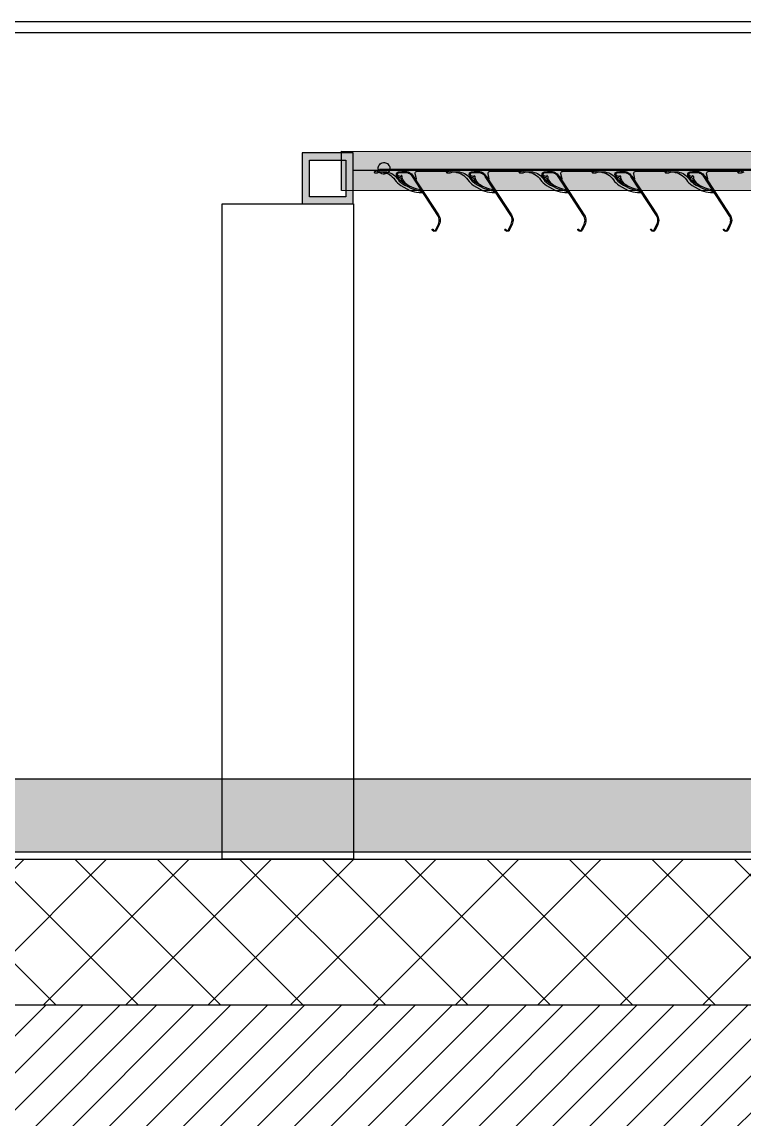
# Model space of a CAD drawing. Header units: centimetres. Extents: x -35664 to 50682, y -23001 to 23705.
# Drawn here: x 4609.2 to 4708.3, y -11614.5 to -11463.9 of the extents above; entities that cross this region are included whole.
import ezdxf

# ---------------------------------------------------------------- set-up
doc = ezdxf.new("R2010")
doc.units = ezdxf.units.CM
for name, color, linetype in [('B GÈnÈral_Hatch', 252, 'Continuous'), ('B Général', 252, 'Continuous'), ('prlm-Coupe', 252, 'Continuous')]:
    doc.layers.add(name, color=color, linetype=linetype)

# ---------------------------------------------------------------- blocks, each defined once
blk = doc.blocks.new('B 90.Groupe-130-1')
at = {"layer": 'B Général', "linetype": 'Continuous'}
for p, q in [((4663.29, -4102.1), (4663.62, -4101.98)), ((4673.53, -4101.64), (4663.6, -4101.64)), ((4663.62, -4101.98), (4664.32, -4101.98)), ((4666.12, -4102.46), (4666.06, -4102.59)), ((4666.21, -4101.98), (4667.05, -4101.96)), ((4667.05, -4102.08), (4666.21, -4102.1)), ((4671.6, -4107.95), (4668.11, -4102.61)), ((4668.22, -4102.55), (4671.69, -4107.88)), ((4668.77, -4101.87), (4672.68, -4101.87)), ((4672.9, -4102.08), (4672.9, -4101.81)), ((4673.28, -4102.1), (4673.64, -4101.98)), ((4683.54, -4101.64), (4673.59, -4101.64)), ((4673.64, -4101.98), (4674.33, -4101.98)), ((4676.11, -4102.46), (4676.07, -4102.59)), ((4676.2, -4101.98), (4677.06, -4101.96)), ((4677.06, -4102.08), (4676.2, -4102.1)), ((4681.59, -4107.95), (4678.1, -4102.61)), ((4678.23, -4102.55), (4681.7, -4107.88)), ((4678.78, -4101.87), (4682.67, -4101.87)), ((4682.89, -4102.08), (4682.89, -4101.81)), ((4683.29, -4102.1), (4683.63, -4101.98)), ((4693.53, -4101.64), (4683.61, -4101.64)), ((4683.63, -4101.98), (4684.33, -4101.98)), ((4686.12, -4102.46), (4686.06, -4102.59)), ((4686.21, -4101.98), (4687.06, -4101.96)), ((4687.06, -4102.08), (4686.21, -4102.1)), ((4691.59, -4107.95), (4688.11, -4102.61)), ((4688.22, -4102.55), (4691.69, -4107.88)), ((4688.77, -4101.87), (4692.69, -4101.87)), ((4692.9, -4102.08), (4692.9, -4101.81)), ((4693.28, -4102.1), (4693.64, -4101.98)), ((4703.54, -4101.64), (4693.6, -4101.64)), ((4693.64, -4101.98), (4694.34, -4101.98)), ((4696.11, -4102.46), (4696.05, -4102.59)), ((4696.2, -4101.98), (4697.07, -4101.96)), ((4697.07, -4102.08), (4696.2, -4102.1)), ((4701.6, -4107.95), (4698.1, -4102.61)), ((4698.23, -4102.55), (4701.7, -4107.88)), ((4698.78, -4101.87), (4702.68, -4101.87)), ((4702.89, -4102.08), (4702.89, -4101.81)), ((4703.29, -4102.1), (4703.63, -4101.98)), ((4713.54, -4101.64), (4703.61, -4101.64)), ((4703.63, -4101.98), (4704.33, -4101.98)), ((4706.13, -4102.46), (4706.06, -4102.59)), ((4706.21, -4101.98), (4707.06, -4101.96)), ((4707.06, -4102.08), (4706.21, -4102.1)), ((4711.59, -4107.95), (4708.12, -4102.61)), ((4708.22, -4102.55), (4711.69, -4107.88)), ((4708.77, -4101.87), (4712.69, -4101.87)), ((4712.88, -4102.08), (4712.88, -4101.81)), ((4712.88, -4102.08), (4712.88, -4101.81)), ((4713.26, -4102.1), (4713.62, -4101.98)), ((4723.53, -4101.64), (4713.58, -4101.64)), ((4707.74, -4103.94), (4707.52, -4103.84)), ((4669.02, -4104.79), (4669.34, -4104.79)), ((4670.8, -4109.85), (4670.93, -4109.83)), ((4671.29, -4109.91), (4671.67, -4109.13)), ((4671.79, -4109.17), (4671.41, -4109.96)), ((4680.79, -4109.85), (4680.92, -4109.83)), ((4681.28, -4109.91), (4681.66, -4109.13)), ((4681.78, -4109.17), (4681.4, -4109.96)), ((4690.8, -4109.85), (4690.93, -4109.83)), ((4691.29, -4109.91), (4691.67, -4109.13)), ((4691.8, -4109.17), (4691.42, -4109.96)), ((4700.79, -4109.85), (4700.92, -4109.83)), ((4701.28, -4109.91), (4701.66, -4109.13)), ((4701.79, -4109.17), (4701.41, -4109.96)), ((4710.78, -4109.85), (4710.91, -4109.83)), ((4711.29, -4109.91), (4711.67, -4109.13)), ((4711.78, -4109.17), (4711.42, -4109.96))]:
    blk.add_line(p, q, dxfattribs=at)
at = {"layer": 'B Général', "linetype": 'Continuous', "flags": 128}
for points in [[(4662.9, -4102.06), (4662.9, -4101.98), (4662.9, -4101.96), (4662.93, -4101.91), (4663.24, -4101.81), (4663.24, -4101.89), (4663.56, -4101.76), (4663.6, -4101.76), (4663.6, -4101.72), (4663.6, -4101.64)], [(4662.9, -4102.06), (4662.9, -4102.1), (4662.95, -4102.1), (4663.22, -4102.1), (4663.29, -4102.1)], [(4663.65, -4101.98), (4663.92, -4101.98), (4664.17, -4102.04), (4664.43, -4102.1), (4664.68, -4102.21), (4664.94, -4102.34), (4665.15, -4102.46), (4665.34, -4102.65), (4665.53, -4102.84), (4665.7, -4103.06), (4665.87, -4103.27), (4666.06, -4103.48), (4666.27, -4103.67), (4666.5, -4103.82), (4666.9, -4104.07), (4667.31, -4104.28), (4667.73, -4104.5)], [(4664.32, -4101.98), (4664.56, -4101.98), (4664.81, -4102.04), (4665.02, -4102.1), (4665.25, -4102.21), (4665.47, -4102.34), (4665.66, -4102.48), (4665.83, -4102.65), (4665.97, -4102.84), (4666.12, -4103.03), (4666.29, -4103.23), (4666.48, -4103.39), (4666.69, -4103.54), (4667.05, -4103.78), (4667.46, -4103.99), (4667.86, -4104.18), (4668.26, -4104.33), (4668.68, -4104.47), (4669.13, -4104.58), (4669.19, -4104.6), (4669.23, -4104.64), (4669.28, -4104.71), (4669.32, -4104.77), (4669.32, -4104.79), (4669.34, -4104.79), (4669.4, -4104.79), (4669.44, -4104.79), (4669.47, -4104.77), (4669.47, -4104.75), (4669.44, -4104.66), (4669.38, -4104.58), (4669.32, -4104.52), (4669.25, -4104.45), (4669.15, -4104.41), (4668.75, -4104.33), (4668.32, -4104.18), (4667.92, -4104.03), (4667.54, -4103.86), (4667.16, -4103.65), (4666.78, -4103.42), (4666.57, -4103.25), (4666.38, -4103.08), (4666.21, -4102.89), (4666.04, -4102.67), (4665.91, -4102.44)], [(4666.06, -4102.59), (4665.97, -4102.53), (4665.93, -4102.46), (4665.89, -4102.36), (4665.89, -4102.27), (4665.91, -4102.19), (4665.95, -4102.1), (4666.02, -4102.04), (4666.1, -4102), (4666.21, -4101.98)], [(4666.21, -4102.1), (4666.14, -4102.12), (4666.08, -4102.17), (4666.04, -4102.23), (4666.02, -4102.29), (4666.04, -4102.36), (4666.08, -4102.42), (4666.12, -4102.46)], [(4666.71, -4102.65), (4666.71, -4102.59), (4666.67, -4102.55), (4666.63, -4102.51), (4666.59, -4102.48), (4666.57, -4102.48), (4666.55, -4102.51), (4666.55, -4102.57), (4666.52, -4102.59), (4666.5, -4102.61), (4666.46, -4102.61), (4666.33, -4102.57), (4666.21, -4102.55), (4666.16, -4102.55), (4666.12, -4102.53), (4666.1, -4102.53), (4666.1, -4102.55), (4666.1, -4102.55), (4666.08, -4102.59), (4666.08, -4102.65), (4666.12, -4102.67), (4666.16, -4102.72), (4666.21, -4102.72), (4666.21, -4102.72), (4666.29, -4102.72), (4666.4, -4102.74), (4666.46, -4102.8), (4666.52, -4102.87), (4666.57, -4102.95), (4666.65, -4103.14), (4666.78, -4103.31), (4666.88, -4103.48)], [(4666.48, -4101.98), (4666.63, -4101.93), (4666.8, -4101.89), (4666.99, -4101.87), (4667.18, -4101.89), (4667.35, -4101.91), (4667.52, -4101.98), (4667.69, -4102.06), (4667.84, -4102.17)], [(4667.73, -4103.94), (4667.52, -4103.84), (4667.33, -4103.69), (4667.16, -4103.54), (4666.99, -4103.35), (4666.86, -4103.16), (4666.8, -4103.03), (4666.74, -4102.91), (4666.71, -4102.78), (4666.71, -4102.65)], [(4667.05, -4101.96), (4667.24, -4101.96), (4667.43, -4101.98), (4667.62, -4102.04), (4667.81, -4102.15), (4667.96, -4102.25), (4668.11, -4102.4), (4668.22, -4102.55)], [(4668.11, -4102.61), (4668.01, -4102.48), (4667.88, -4102.36), (4667.73, -4102.25), (4667.58, -4102.17), (4667.41, -4102.1), (4667.24, -4102.08), (4667.05, -4102.08)], [(4668.49, -4102.97), (4668.62, -4102.97), (4668.64, -4102.97), (4668.66, -4102.93), (4668.66, -4102.91), (4668.49, -4102.25), (4668.47, -4102.17), (4668.49, -4102.08), (4668.53, -4102), (4668.6, -4101.93), (4668.68, -4101.89), (4668.77, -4101.87)], [(4672.68, -4101.87), (4672.68, -4101.93), (4672.83, -4102.08), (4672.9, -4102.08)], [(4672.9, -4101.81), (4673.25, -4101.81), (4673.25, -4101.89), (4673.55, -4101.76), (4673.57, -4101.76), (4673.59, -4101.72), (4673.59, -4101.68), (4673.57, -4101.64), (4673.53, -4101.64)], [(4672.9, -4102.06), (4672.9, -4101.98), (4672.9, -4101.96), (4672.94, -4101.91), (4673.23, -4101.81), (4673.23, -4101.89), (4673.57, -4101.76), (4673.59, -4101.76), (4673.59, -4101.72), (4673.59, -4101.64)], [(4672.9, -4102.06), (4672.92, -4102.1), (4672.96, -4102.1), (4673.21, -4102.1), (4673.28, -4102.1)], [(4673.66, -4101.98), (4673.91, -4101.98), (4674.17, -4102.04), (4674.44, -4102.1), (4674.67, -4102.21), (4674.93, -4102.34), (4675.14, -4102.46), (4675.35, -4102.65), (4675.54, -4102.84), (4675.69, -4103.06), (4675.88, -4103.27), (4676.07, -4103.48), (4676.26, -4103.67), (4676.49, -4103.82), (4676.9, -4104.07), (4677.32, -4104.28), (4677.72, -4104.5)], [(4674.33, -4101.98), (4674.57, -4101.98), (4674.8, -4102.04), (4675.03, -4102.1), (4675.24, -4102.21), (4675.46, -4102.34), (4675.65, -4102.48), (4675.82, -4102.65), (4675.99, -4102.84), (4676.13, -4103.03), (4676.3, -4103.23), (4676.49, -4103.39), (4676.68, -4103.54), (4677.06, -4103.78), (4677.45, -4103.99), (4677.85, -4104.18), (4678.27, -4104.33), (4678.69, -4104.47), (4679.12, -4104.58), (4679.18, -4104.6), (4679.25, -4104.64), (4679.29, -4104.71), (4679.31, -4104.77), (4679.31, -4104.79), (4679.35, -4104.79), (4679.41, -4104.79), (4679.44, -4104.79), (4679.46, -4104.77), (4679.46, -4104.75), (4679.44, -4104.66), (4679.39, -4104.58), (4679.31, -4104.52), (4679.25, -4104.45), (4679.16, -4104.41), (4678.74, -4104.33), (4678.33, -4104.18), (4677.91, -4104.03), (4677.53, -4103.86), (4677.15, -4103.65), (4676.77, -4103.42), (4676.56, -4103.25), (4676.37, -4103.08), (4676.2, -4102.89), (4676.05, -4102.67), (4675.92, -4102.44)], [(4676.07, -4102.59), (4675.99, -4102.53), (4675.92, -4102.46), (4675.9, -4102.36), (4675.88, -4102.27), (4675.92, -4102.19), (4675.94, -4102.1), (4676.03, -4102.04), (4676.11, -4102), (4676.2, -4101.98)], [(4676.2, -4102.1), (4676.13, -4102.12), (4676.07, -4102.17), (4676.05, -4102.23), (4676.01, -4102.29), (4676.03, -4102.36), (4676.07, -4102.42), (4676.11, -4102.46)], [(4676.71, -4102.65), (4676.71, -4102.59), (4676.68, -4102.55), (4676.62, -4102.51), (4676.58, -4102.48), (4676.58, -4102.48), (4676.56, -4102.51), (4676.56, -4102.57), (4676.54, -4102.59), (4676.49, -4102.61), (4676.45, -4102.61), (4676.32, -4102.57), (4676.2, -4102.55), (4676.18, -4102.55), (4676.13, -4102.53), (4676.11, -4102.53), (4676.11, -4102.55), (4676.09, -4102.55), (4676.07, -4102.59), (4676.09, -4102.65), (4676.11, -4102.67), (4676.18, -4102.72), (4676.2, -4102.72), (4676.22, -4102.72), (4676.3, -4102.72), (4676.39, -4102.74), (4676.45, -4102.8), (4676.51, -4102.87), (4676.58, -4102.95), (4676.66, -4103.14), (4676.77, -4103.31), (4676.87, -4103.48)], [(4676.47, -4101.98), (4676.62, -4101.93), (4676.81, -4101.89), (4677, -4101.87), (4677.17, -4101.89), (4677.34, -4101.91), (4677.53, -4101.98), (4677.7, -4102.06), (4677.83, -4102.17)], [(4677.72, -4103.94), (4677.53, -4103.84), (4677.32, -4103.69), (4677.15, -4103.54), (4677, -4103.35), (4676.85, -4103.16), (4676.79, -4103.03), (4676.75, -4102.91), (4676.73, -4102.78), (4676.71, -4102.65)], [(4677.06, -4101.96), (4677.26, -4101.96), (4677.45, -4101.98), (4677.64, -4102.04), (4677.81, -4102.15), (4677.95, -4102.25), (4678.1, -4102.4), (4678.23, -4102.55)], [(4678.1, -4102.61), (4678.02, -4102.48), (4677.89, -4102.36), (4677.74, -4102.25), (4677.57, -4102.17), (4677.4, -4102.1), (4677.26, -4102.08), (4677.06, -4102.08)], [(4678.5, -4102.97), (4678.61, -4102.97), (4678.65, -4102.97), (4678.65, -4102.93), (4678.65, -4102.91), (4678.48, -4102.25), (4678.48, -4102.17), (4678.48, -4102.08), (4678.53, -4102), (4678.61, -4101.93), (4678.67, -4101.89), (4678.78, -4101.87)], [(4682.67, -4101.87), (4682.67, -4101.93), (4682.82, -4102.08), (4682.89, -4102.08)], [(4682.89, -4101.81), (4683.25, -4101.81), (4683.25, -4101.89), (4683.56, -4101.76), (4683.58, -4101.76), (4683.58, -4101.72), (4683.58, -4101.68), (4683.56, -4101.64), (4683.54, -4101.64)], [(4682.91, -4102.06), (4682.91, -4101.98), (4682.91, -4101.96), (4682.93, -4101.91), (4683.25, -4101.81), (4683.25, -4101.89), (4683.56, -4101.76), (4683.58, -4101.76), (4683.61, -4101.72), (4683.61, -4101.64)], [(4682.91, -4102.06), (4682.91, -4102.1), (4682.95, -4102.1), (4683.22, -4102.1), (4683.29, -4102.1)], [(4683.65, -4101.98), (4683.92, -4101.98), (4684.18, -4102.04), (4684.43, -4102.1), (4684.68, -4102.21), (4684.92, -4102.34), (4685.15, -4102.46), (4685.34, -4102.65), (4685.53, -4102.84), (4685.7, -4103.06), (4685.87, -4103.27), (4686.06, -4103.48), (4686.27, -4103.67), (4686.51, -4103.82), (4686.91, -4104.07), (4687.31, -4104.28), (4687.73, -4104.5)], [(4684.33, -4101.98), (4684.56, -4101.98), (4684.81, -4102.04)], [(4684.81, -4102.04), (4685.02, -4102.1), (4685.26, -4102.21), (4685.47, -4102.34), (4685.66, -4102.48), (4685.83, -4102.65), (4685.98, -4102.84), (4686.12, -4103.03), (4686.29, -4103.23), (4686.48, -4103.39), (4686.67, -4103.54), (4687.06, -4103.78), (4687.46, -4103.99), (4687.86, -4104.18), (4688.26, -4104.33), (4688.69, -4104.47), (4689.13, -4104.58), (4689.19, -4104.6), (4689.24, -4104.64), (4689.28, -4104.71), (4689.3, -4104.77), (4689.32, -4104.79), (4689.34, -4104.79), (4689.4, -4104.79), (4689.45, -4104.79), (4689.47, -4104.77), (4689.47, -4104.75), (4689.45, -4104.66), (4689.38, -4104.58), (4689.32, -4104.52), (4689.26, -4104.45), (4689.15, -4104.41), (4688.73, -4104.33), (4688.33, -4104.18), (4687.92, -4104.03), (4687.52, -4103.86), (4687.14, -4103.65), (4686.78, -4103.42), (4686.57, -4103.25), (4686.38, -4103.08), (4686.21, -4102.89), (4686.04, -4102.67), (4685.91, -4102.44)], [(4686.06, -4102.59), (4685.98, -4102.53), (4685.93, -4102.46), (4685.89, -4102.36), (4685.89, -4102.27), (4685.91, -4102.19), (4685.95, -4102.1), (4686.02, -4102.04), (4686.1, -4102), (4686.21, -4101.98)], [(4686.21, -4102.1), (4686.15, -4102.12), (4686.08, -4102.17), (4686.04, -4102.23), (4686.02, -4102.29), (4686.04, -4102.36), (4686.06, -4102.42), (4686.12, -4102.46)], [(4686.72, -4102.65), (4686.7, -4102.59), (4686.67, -4102.55), (4686.61, -4102.51), (4686.59, -4102.48), (4686.57, -4102.48), (4686.55, -4102.51), (4686.55, -4102.57), (4686.53, -4102.59), (4686.48, -4102.61), (4686.46, -4102.61), (4686.34, -4102.57), (4686.21, -4102.55), (4686.17, -4102.55), (4686.12, -4102.53), (4686.1, -4102.53), (4686.1, -4102.55), (4686.08, -4102.55), (4686.08, -4102.59), (4686.08, -4102.65), (4686.12, -4102.67), (4686.17, -4102.72), (4686.21, -4102.72), (4686.21, -4102.72), (4686.29, -4102.72), (4686.4, -4102.74), (4686.46, -4102.8), (4686.53, -4102.87), (4686.57, -4102.95), (4686.65, -4103.14), (4686.76, -4103.31), (4686.89, -4103.48)], [(4686.48, -4101.98), (4686.63, -4101.93), (4686.8, -4101.89), (4686.99, -4101.87), (4687.16, -4101.89), (4687.35, -4101.91), (4687.52, -4101.98), (4687.69, -4102.06), (4687.84, -4102.17)], [(4687.73, -4103.94), (4687.52, -4103.84), (4687.33, -4103.69), (4687.16, -4103.54), (4686.99, -4103.35), (4686.86, -4103.16), (4686.8, -4103.03), (4686.74, -4102.91), (4686.72, -4102.78), (4686.72, -4102.65)], [(4687.06, -4101.96), (4687.25, -4101.96), (4687.44, -4101.98), (4687.63, -4102.04), (4687.8, -4102.15), (4687.97, -4102.25), (4688.11, -4102.4), (4688.22, -4102.55)], [(4688.11, -4102.61), (4688.01, -4102.48), (4687.88, -4102.36), (4687.73, -4102.25), (4687.58, -4102.17), (4687.42, -4102.1), (4687.25, -4102.08), (4687.06, -4102.08)], [(4688.49, -4102.97), (4688.62, -4102.97), (4688.64, -4102.97), (4688.66, -4102.93), (4688.66, -4102.91), (4688.49, -4102.25), (4688.47, -4102.17), (4688.49, -4102.08), (4688.54, -4102), (4688.6, -4101.93), (4688.69, -4101.89), (4688.77, -4101.87)], [(4692.69, -4101.87), (4692.69, -4101.93), (4692.83, -4102.08), (4692.9, -4102.08)], [(4692.9, -4101.81), (4693.26, -4101.81), (4693.26, -4101.89), (4693.55, -4101.76), (4693.57, -4101.76), (4693.6, -4101.72), (4693.6, -4101.68), (4693.57, -4101.64), (4693.53, -4101.64)], [(4692.9, -4102.06), (4692.9, -4101.98), (4692.9, -4101.96), (4692.94, -4101.91), (4693.24, -4101.81), (4693.24, -4101.89), (4693.57, -4101.76), (4693.6, -4101.76), (4693.6, -4101.72), (4693.6, -4101.64)], [(4692.9, -4102.06), (4692.92, -4102.1), (4692.94, -4102.1), (4693.21, -4102.1), (4693.28, -4102.1)], [(4693.64, -4101.98), (4693.91, -4101.98), (4694.17, -4102.04), (4694.42, -4102.1), (4694.68, -4102.21), (4694.93, -4102.34), (4695.14, -4102.46), (4695.35, -4102.65), (4695.54, -4102.84), (4695.69, -4103.06), (4695.86, -4103.27), (4696.05, -4103.48), (4696.26, -4103.67), (4696.5, -4103.82), (4696.9, -4104.07), (4697.3, -4104.28), (4697.72, -4104.5)], [(4694.34, -4101.98), (4694.57, -4101.98), (4694.8, -4102.04), (4695.04, -4102.1), (4695.25, -4102.21), (4695.46, -4102.34), (4695.65, -4102.48), (4695.82, -4102.65), (4695.97, -4102.84), (4696.11, -4103.03), (4696.31, -4103.23), (4696.5, -4103.39), (4696.69, -4103.54), (4697.07, -4103.78), (4697.45, -4103.99), (4697.85, -4104.18), (4698.27, -4104.33), (4698.68, -4104.47), (4699.12, -4104.58), (4699.18, -4104.6), (4699.25, -4104.64), (4699.29, -4104.71), (4699.31, -4104.77), (4699.31, -4104.79), (4699.35, -4104.79), (4699.42, -4104.79), (4699.44, -4104.79), (4699.46, -4104.77), (4699.46, -4104.75), (4699.44, -4104.66), (4699.37, -4104.58), (4699.31, -4104.52), (4699.25, -4104.45), (4699.16, -4104.41), (4698.74, -4104.33), (4698.32, -4104.18), (4697.91, -4104.03), (4697.53, -4103.86), (4697.15, -4103.65), (4696.77, -4103.42), (4696.56, -4103.25), (4696.37, -4103.08), (4696.2, -4102.89), (4696.05, -4102.67), (4695.92, -4102.44)], [(4696.05, -4102.59), (4695.99, -4102.53), (4695.92, -4102.46), (4695.88, -4102.36), (4695.88, -4102.27), (4695.92, -4102.19), (4695.95, -4102.1), (4696.03, -4102.04), (4696.11, -4102), (4696.2, -4101.98)], [(4696.2, -4102.1), (4696.14, -4102.12), (4696.07, -4102.17), (4696.03, -4102.23), (4696.01, -4102.29), (4696.03, -4102.36), (4696.07, -4102.42), (4696.11, -4102.46)], [(4696.71, -4102.65), (4696.71, -4102.59), (4696.67, -4102.55), (4696.62, -4102.51), (4696.58, -4102.48), (4696.56, -4102.48), (4696.56, -4102.51), (4696.56, -4102.57), (4696.52, -4102.59), (4696.5, -4102.61), (4696.45, -4102.61), (4696.33, -4102.57), (4696.2, -4102.55), (4696.18, -4102.55), (4696.11, -4102.53), (4696.11, -4102.53), (4696.09, -4102.55), (4696.09, -4102.55), (4696.07, -4102.59), (4696.07, -4102.65), (4696.11, -4102.67), (4696.18, -4102.72), (4696.2, -4102.72), (4696.2, -4102.72), (4696.31, -4102.72), (4696.39, -4102.74), (4696.45, -4102.8), (4696.52, -4102.87), (4696.56, -4102.95), (4696.64, -4103.14), (4696.77, -4103.31), (4696.88, -4103.48)], [(4696.47, -4101.98), (4696.62, -4101.93), (4696.81, -4101.89), (4696.98, -4101.87), (4697.17, -4101.89), (4697.34, -4101.91)], [(4697.72, -4103.94), (4697.51, -4103.84), (4697.32, -4103.69), (4697.15, -4103.54), (4697, -4103.35), (4696.86, -4103.16), (4696.79, -4103.03), (4696.75, -4102.91), (4696.71, -4102.78), (4696.71, -4102.65)], [(4697.07, -4101.96), (4697.26, -4101.96), (4697.45, -4101.98), (4697.64, -4102.04), (4697.81, -4102.15), (4697.96, -4102.25), (4698.1, -4102.4), (4698.23, -4102.55)], [(4698.1, -4102.61), (4698.02, -4102.48), (4697.89, -4102.36), (4697.72, -4102.25), (4697.58, -4102.17), (4697.41, -4102.1), (4697.24, -4102.08), (4697.07, -4102.08)], [(4697.34, -4101.91), (4697.51, -4101.98), (4697.68, -4102.06), (4697.83, -4102.17)], [(4698.51, -4102.97), (4698.61, -4102.97), (4698.63, -4102.97), (4698.65, -4102.93), (4698.65, -4102.91), (4698.49, -4102.25), (4698.46, -4102.17), (4698.49, -4102.08), (4698.53, -4102), (4698.59, -4101.93), (4698.68, -4101.89), (4698.78, -4101.87)], [(4702.68, -4101.87), (4702.68, -4101.93), (4702.82, -4102.08), (4702.89, -4102.08)], [(4702.89, -4101.81), (4703.25, -4101.81), (4703.25, -4101.89), (4703.54, -4101.76), (4703.57, -4101.76), (4703.59, -4101.72), (4703.59, -4101.68), (4703.57, -4101.64), (4703.54, -4101.64)], [(4702.91, -4102.06), (4702.91, -4101.98), (4702.91, -4101.96), (4702.93, -4101.91), (4703.25, -4101.81), (4703.25, -4101.89), (4703.57, -4101.76), (4703.59, -4101.76), (4703.61, -4101.72), (4703.61, -4101.64)], [(4702.91, -4102.06), (4702.91, -4102.1), (4702.95, -4102.1), (4703.21, -4102.1), (4703.29, -4102.1)], [(4703.65, -4101.98), (4703.93, -4101.98), (4704.18, -4102.04), (4704.43, -4102.1), (4704.69, -4102.21), (4704.92, -4102.34), (4705.15, -4102.46), (4705.34, -4102.65), (4705.53, -4102.84), (4705.7, -4103.06), (4705.87, -4103.27), (4706.06, -4103.48), (4706.27, -4103.67), (4706.49, -4103.82), (4706.89, -4104.07), (4707.31, -4104.28), (4707.74, -4104.5)], [(4704.33, -4101.98), (4704.56, -4101.98), (4704.81, -4102.04), (4705.03, -4102.1), (4705.26, -4102.21), (4705.45, -4102.34), (4705.64, -4102.48), (4705.83, -4102.65), (4705.98, -4102.84), (4706.13, -4103.03), (4706.3, -4103.23), (4706.49, -4103.39), (4706.68, -4103.54), (4707.06, -4103.78), (4707.44, -4103.99), (4707.86, -4104.18), (4708.26, -4104.33), (4708.69, -4104.47), (4709.11, -4104.58), (4709.2, -4104.6), (4709.24, -4104.64), (4709.28, -4104.71), (4709.3, -4104.77), (4709.32, -4104.79), (4709.34, -4104.79), (4709.41, -4104.79), (4709.45, -4104.79), (4709.45, -4104.77), (4709.47, -4104.75), (4709.43, -4104.66), (4709.39, -4104.58), (4709.32, -4104.52), (4709.24, -4104.45), (4709.15, -4104.41), (4708.73, -4104.33), (4708.33, -4104.18), (4707.93, -4104.03), (4707.52, -4103.86), (4707.14, -4103.65), (4706.78, -4103.42), (4706.57, -4103.25), (4706.36, -4103.08), (4706.21, -4102.89), (4706.04, -4102.67), (4705.92, -4102.44)], [(4706.06, -4102.59), (4705.98, -4102.53), (4705.91, -4102.46), (4705.89, -4102.36), (4705.89, -4102.27), (4705.91, -4102.19), (4705.96, -4102.1), (4706.02, -4102.04), (4706.11, -4102), (4706.21, -4101.98)], [(4706.21, -4102.1), (4706.15, -4102.12), (4706.08, -4102.17), (4706.04, -4102.23), (4706.02, -4102.29), (4706.02, -4102.36), (4706.06, -4102.42), (4706.13, -4102.46)], [(4706.72, -4102.65), (4706.7, -4102.59), (4706.68, -4102.55), (4706.61, -4102.51), (4706.59, -4102.48), (4706.57, -4102.48), (4706.55, -4102.51), (4706.55, -4102.57), (4706.53, -4102.59), (4706.49, -4102.61), (4706.47, -4102.61), (4706.34, -4102.57), (4706.21, -4102.55), (4706.17, -4102.55), (4706.13, -4102.53), (4706.11, -4102.53), (4706.11, -4102.55), (4706.08, -4102.55), (4706.08, -4102.59), (4706.08, -4102.65), (4706.11, -4102.67), (4706.17, -4102.72), (4706.21, -4102.72), (4706.21, -4102.72), (4706.3, -4102.72), (4706.4, -4102.74), (4706.47, -4102.8), (4706.53, -4102.87), (4706.57, -4102.95), (4706.66, -4103.14), (4706.76, -4103.31), (4706.89, -4103.48)], [(4706.47, -4101.98), (4706.61, -4101.93), (4706.8, -4101.89), (4706.99, -4101.87), (4707.16, -4101.89), (4707.35, -4101.91), (4707.52, -4101.98), (4707.69, -4102.06), (4707.84, -4102.17)], [(4707.52, -4103.84), (4707.31, -4103.69), (4707.14, -4103.54), (4706.99, -4103.35), (4706.85, -4103.16), (4706.78, -4103.03), (4706.74, -4102.91), (4706.72, -4102.78), (4706.72, -4102.65)], [(4707.06, -4101.96), (4707.25, -4101.96), (4707.44, -4101.98), (4707.63, -4102.04), (4707.8, -4102.15), (4707.97, -4102.25), (4708.12, -4102.4), (4708.22, -4102.55)], [(4708.12, -4102.61), (4708.01, -4102.48), (4707.88, -4102.36), (4707.74, -4102.25), (4707.57, -4102.17), (4707.42, -4102.1), (4707.25, -4102.08), (4707.06, -4102.08)], [(4708.5, -4102.97), (4708.62, -4102.97), (4708.65, -4102.97), (4708.65, -4102.93), (4708.65, -4102.91), (4708.48, -4102.25), (4708.48, -4102.17), (4708.5, -4102.08), (4708.54, -4102), (4708.6, -4101.93), (4708.69, -4101.89), (4708.77, -4101.87)], [(4712.67, -4101.87), (4712.67, -4101.93), (4712.82, -4102.08), (4712.88, -4102.08)], [(4712.69, -4101.87), (4712.69, -4101.93), (4712.84, -4102.08), (4712.88, -4102.08)], [(4712.88, -4101.81), (4713.26, -4101.81), (4713.26, -4101.89), (4713.56, -4101.76), (4713.58, -4101.76), (4713.58, -4101.72), (4713.58, -4101.68), (4713.58, -4101.64), (4713.54, -4101.64)], [(4712.88, -4101.81), (4713.24, -4101.81), (4713.24, -4101.89), (4713.54, -4101.76), (4713.56, -4101.76), (4713.58, -4101.72), (4713.58, -4101.68), (4713.56, -4101.64), (4713.51, -4101.64)], [(4712.88, -4102.06), (4712.88, -4101.98), (4712.88, -4101.96), (4712.92, -4101.91), (4713.22, -4101.81), (4713.22, -4101.89), (4713.56, -4101.76), (4713.58, -4101.76), (4713.58, -4101.72), (4713.58, -4101.64)], [(4712.88, -4102.06), (4712.9, -4102.1), (4712.94, -4102.1), (4713.2, -4102.1), (4713.26, -4102.1)], [(4667.73, -4104.5), (4668.05, -4104.6), (4668.37, -4104.71), (4668.68, -4104.77), (4669.02, -4104.79)], [(4677.72, -4104.5), (4678.04, -4104.6), (4678.36, -4104.71), (4678.69, -4104.77), (4679.03, -4104.79), (4679.35, -4104.79)], [(4687.73, -4104.5), (4688.05, -4104.6), (4688.37, -4104.71), (4688.69, -4104.77), (4689.02, -4104.79), (4689.34, -4104.79)], [(4697.72, -4104.5), (4698.04, -4104.6), (4698.36, -4104.71), (4698.68, -4104.77), (4699.01, -4104.79), (4699.35, -4104.79)], [(4707.74, -4104.5), (4708.05, -4104.6), (4708.37, -4104.71), (4708.69, -4104.77), (4709.03, -4104.79), (4709.34, -4104.79)], [(4671.67, -4109.13), (4671.73, -4108.96), (4671.77, -4108.79), (4671.79, -4108.62), (4671.77, -4108.45), (4671.73, -4108.26), (4671.67, -4108.09), (4671.6, -4107.95)], [(4671.69, -4107.88), (4671.79, -4108.05), (4671.86, -4108.22), (4671.9, -4108.41), (4671.92, -4108.62), (4671.9, -4108.81), (4671.86, -4109), (4671.79, -4109.17)], [(4681.66, -4109.13), (4681.72, -4108.96), (4681.76, -4108.79), (4681.78, -4108.62), (4681.78, -4108.45), (4681.74, -4108.26), (4681.68, -4108.09), (4681.59, -4107.95)], [(4681.7, -4107.88), (4681.78, -4108.05), (4681.85, -4108.22), (4681.91, -4108.41), (4681.91, -4108.62), (4681.89, -4108.81), (4681.85, -4109), (4681.78, -4109.17)], [(4691.67, -4109.13), (4691.73, -4108.96), (4691.78, -4108.79), (4691.8, -4108.62), (4691.78, -4108.45), (4691.73, -4108.26), (4691.67, -4108.09), (4691.59, -4107.95)], [(4691.69, -4107.88), (4691.8, -4108.05), (4691.86, -4108.22), (4691.9, -4108.41), (4691.92, -4108.62), (4691.9, -4108.81), (4691.86, -4109), (4691.8, -4109.17)], [(4701.66, -4109.13), (4701.72, -4108.96), (4701.77, -4108.79), (4701.79, -4108.62), (4701.77, -4108.45), (4701.72, -4108.26), (4701.68, -4108.09), (4701.6, -4107.95)], [(4701.7, -4107.88), (4701.79, -4108.05), (4701.85, -4108.22), (4701.89, -4108.41), (4701.91, -4108.62), (4701.89, -4108.81), (4701.85, -4109), (4701.79, -4109.17)], [(4711.67, -4109.13), (4711.74, -4108.96), (4711.76, -4108.79), (4711.8, -4108.62), (4711.78, -4108.45), (4711.74, -4108.26), (4711.67, -4108.09), (4711.59, -4107.95)], [(4711.69, -4107.88), (4711.8, -4108.05), (4711.86, -4108.22), (4711.91, -4108.41), (4711.93, -4108.62), (4711.88, -4108.81), (4711.86, -4109), (4711.78, -4109.17)], [(4671.41, -4109.96), (4671.35, -4110.04), (4671.29, -4110.1), (4671.2, -4110.13), (4671.1, -4110.15), (4671.01, -4110.13), (4670.93, -4110.08), (4670.86, -4110.02), (4670.8, -4109.94), (4670.8, -4109.85)], [(4670.93, -4109.83), (4670.93, -4109.91), (4670.99, -4109.96), (4671.05, -4110), (4671.12, -4110.02), (4671.18, -4110), (4671.24, -4109.96), (4671.29, -4109.91)], [(4681.4, -4109.96), (4681.36, -4110.04), (4681.28, -4110.1), (4681.19, -4110.13), (4681.11, -4110.15), (4681, -4110.13), (4680.94, -4110.08), (4680.85, -4110.02), (4680.81, -4109.94), (4680.79, -4109.85)], [(4680.92, -4109.83), (4680.94, -4109.91), (4680.98, -4109.96), (4681.04, -4110), (4681.13, -4110.02), (4681.19, -4110), (4681.26, -4109.96), (4681.28, -4109.91)], [(4691.42, -4109.96), (4691.35, -4110.04), (4691.29, -4110.1), (4691.18, -4110.13), (4691.1, -4110.15), (4691.01, -4110.13), (4690.93, -4110.08), (4690.87, -4110.02), (4690.8, -4109.94), (4690.8, -4109.85)], [(4690.93, -4109.83), (4690.93, -4109.91), (4690.99, -4109.96), (4691.03, -4110), (4691.12, -4110.02), (4691.18, -4110), (4691.25, -4109.96), (4691.29, -4109.91)], [(4701.41, -4109.96), (4701.34, -4110.04), (4701.28, -4110.1), (4701.19, -4110.13), (4701.09, -4110.15), (4701, -4110.13), (4700.92, -4110.08), (4700.86, -4110.02), (4700.81, -4109.94), (4700.79, -4109.85)], [(4700.92, -4109.83), (4700.94, -4109.91), (4700.98, -4109.96), (4701.05, -4110), (4701.11, -4110.02), (4701.19, -4110), (4701.26, -4109.96), (4701.28, -4109.91)], [(4711.42, -4109.96), (4711.35, -4110.04), (4711.29, -4110.1), (4711.19, -4110.13), (4711.1, -4110.15), (4710.99, -4110.13), (4710.93, -4110.08), (4710.85, -4110.02), (4710.8, -4109.94), (4710.78, -4109.85)], [(4710.91, -4109.83), (4710.93, -4109.91), (4710.97, -4109.96), (4711.04, -4110), (4711.12, -4110.02), (4711.19, -4110), (4711.25, -4109.96), (4711.29, -4109.91)]]:
    blk.add_lwpolyline(points, dxfattribs=at)
blk = doc.blocks.new('B 90.Groupe-131-1')
at = {"layer": 'B GÈnÈral_Hatch', "linetype": 'Continuous'}
h = blk.add_hatch(color=250, dxfattribs=at)
h.paths.add_polyline_path([(4659.97, -4106.37), (4659.96, -4099.37), (4652.96, -4099.37), (4652.97, -4106.37)])
h.paths.add_polyline_path([(4653.97, -4100.37), (4658.97, -4100.37), (4658.97, -4105.37), (4653.97, -4105.37)])
blk.add_hatch(color=250, dxfattribs=at).paths.add_polyline_path([(4658.34, -4104.53), (4658.34, -4099.13), (5006.97, -4099.15), (5006.97, -4104.55)])
at = {"layer": 'B Général', "linetype": 'Continuous'}
blk.add_line((4659.97, -4101.75), (4999.97, -4101.67), dxfattribs=at)
at = {"layer": 'B Général', "flags": 128}
for points in [[(4659.97, -4106.37), (4659.96, -4099.37), (4652.96, -4099.37), (4652.97, -4106.37)], [(4658.34, -4104.53), (4658.34, -4099.13), (5006.97, -4099.15), (5006.97, -4104.55)], [(4653.97, -4100.37), (4658.97, -4100.37), (4658.97, -4105.37), (4653.97, -4105.37)], [(4641.96, -4106.37), (4660.02, -4106.37), (4660.02, -4196.37), (4641.96, -4196.37)]]:
    blk.add_lwpolyline(points, close=True, dxfattribs=at)
at = {"layer": 'B Général', "linetype": 'Continuous', "flags": 128}
blk.add_lwpolyline([(4665, -4101.34), (4665, -4101.49), (4664.98, -4101.64), (4664.94, -4101.79), (4664.87, -4101.93), (4664.77, -4102.04), (4664.64, -4102.15), (4664.51, -4102.21), (4664.36, -4102.25), (4664.22, -4102.27), (4664.07, -4102.27), (4663.92, -4102.23), (4663.79, -4102.17), (4663.67, -4102.08), (4663.56, -4101.96), (4663.48, -4101.83), (4663.43, -4101.68), (4663.41, -4101.55), (4663.41, -4101.38), (4663.43, -4101.24), (4663.5, -4101.11), (4663.58, -4100.98), (4663.69, -4100.85), (4663.81, -4100.79), (4663.94, -4100.73), (4664.11, -4100.69), (4664.26, -4100.69), (4664.41, -4100.71), (4664.56, -4100.75), (4664.68, -4100.83), (4664.79, -4100.94), (4664.87, -4101.07), (4664.96, -4101.19), (4665, -4101.34)], dxfattribs=at)
at = {"layer": 'B Général'}
blk.add_blockref('B 90.Groupe-130-1', (0, 0), dxfattribs=at)
blk = doc.blocks.new('A$C373B78D5')
at = {"layer": 'B GÈnÈral_Hatch', "linetype": 'Continuous'}
h = blk.add_hatch(dxfattribs=at)
h.set_pattern_fill('H_SABLE', color=256, scale=0.030748, style=0, pattern_type=2)
h.set_pattern_definition([(45, (30702.9376, -31762.277), (3.90499343, -3.90499343), [0.05522495, -5.46726973]), (45, (30702.2466, -31764.072), (3.90499343, -3.90499343), [0.05522495, -5.46726973]), (45, (30703.865, -31763.817), (3.90499343, -3.90499343), [0.05522495, -5.46726973]), (45, (30699.8523, -31762.8907), (3.90499343, -3.90499343), [0.05522495, -5.46726973]), (45, (30701.0375, -31764.6135), (3.90499343, -3.90499343), [0.05522495, -5.46726973]), (45, (30701.9317, -31765.539), (3.90499343, -3.90499343), [0.05522495, -5.46726973]), (45, (30703.271, -31764.8356), (3.90499343, -3.90499343), [0.05522495, -5.46726973]), (45, (30702.11, -31760.385), (3.90499343, -3.90499343), [0.05522495, -5.46726973]), (45, (30704.5185, -31763.366), (3.90499343, -3.90499343), [0.13806237, -5.3844323]), (45, (30701.9213, -31761.9077), (3.90499343, -3.90499343), [0.05522495, -5.46726973]), (45, (30699.969, -31764.573), (3.90499343, -3.90499343), [0.05522495, -5.46726973]), (45, (30700.894, -31761.739), (3.90499343, -3.90499343), [0.13806237, -5.3844323]), (45, (30702.5834, -31766.6206), (3.90499343, -3.90499343), [0.05522495, -5.46726973]), (45, (30701.698, -31763.317), (3.90499343, -3.90499343), [0.13806237, -5.3844323]), (45, (30700.71, -31766.187), (3.90499343, -3.90499343), [0.13806237, -5.3844323])])
h.paths.add_polyline_path([(-19529.98, 5905), (-19529.98, 5895), (-16975.01, 5895), (-16975.01, 5905)])
h = blk.add_hatch(dxfattribs=at)
h.set_pattern_fill('02_ISOLANT', color=256, angle=-180, style=0, pattern_type=2)
h.set_pattern_definition([(225, (-23116.898, 10090.366), (5.656854, -5.656854), []), (315, (-23116.898, 10090.366), (-5.656854, -5.656854), [])])
h.paths.add_polyline_path([(-16925.01, 5874), (-16925.01, 5894), (-19579.98, 5894), (-19579.98, 5874)])
at = {"layer": 'B GÈnÈral_Hatch', "linetype": 'Continuous', "lineweight": 18}
h = blk.add_hatch(dxfattribs=at)
h.set_pattern_fill('50_BETON', color=256, style=0, pattern_type=2)
h.set_pattern_definition([(45, (-23116.8977, 10090.366), (2.4253472, -2.6458333), [])])
h.paths.add_polyline_path([(-16925.01, 5854), (-16909.01, 5874), (-19595.98, 5874), (-19579.98, 5854)])
at = {"layer": 'B Général', "linetype": 'Continuous'}
for p, q in [((-16926.01, 6007.5), (-19578.98, 6007.5)), ((-19579.98, 5894), (-16925.01, 5894)), ((-19579.98, 5894), (-16925.01, 5894)), ((-19579.98, 5874), (-16925.01, 5874))]:
    blk.add_line(p, q, dxfattribs=at)
at = {"layer": 'B Général', "linetype": 'Continuous', "flags": 128}
blk.add_lwpolyline([(-13322.41, 5331.87), (-14116.6, 5339.82), (-14116.6, 5035), (-14698.4, 5035), (-14698.4, 4133), (-15478.41, 4133), (-15478.41, 5662), (-16935.01, 5662), (-16935.01, 6009), (-19603.98, 6009), (-19603.98, 5297), (-19865.06, 5297), (-19865.06, 5050), (-19852.84, 5050), (-19852.84, 4090), (-18095.93, 4090), (-18095.93, 3503), (-16050.9, 3503), (-16050.9, 3504.92), (-16050.41, 3504.92), (-16050.41, 3203), (-11164.45, 3203)], dxfattribs=at)
at = {"layer": 'B Général', "lineweight": 18, "flags": 128}
blk.add_lwpolyline([(-19578.98, 5910), (-19578.98, 5895), (-16926.51, 5895), (-16926.51, 5910)], dxfattribs=at)
at = {"layer": 'B Général', "linetype": 'Continuous', "flags": 128}
blk.add_lwpolyline([(-19529.98, 5905), (-19529.98, 5895), (-16975.01, 5895), (-16975.01, 5905)], close=True, dxfattribs=at)
at = {"layer": 'B Général'}
blk.add_blockref('B 90.Groupe-131-1', (-23116.9, 10090.37), dxfattribs=at)

msp = doc.modelspace()

# ---------------------------------------------------------------- block references
at = {"layer": 'prlm-Coupe'}
msp.add_blockref('A$C373B78D5', (23111.623, -17472.851), dxfattribs=at)

doc.saveas('drawing.dxf')
